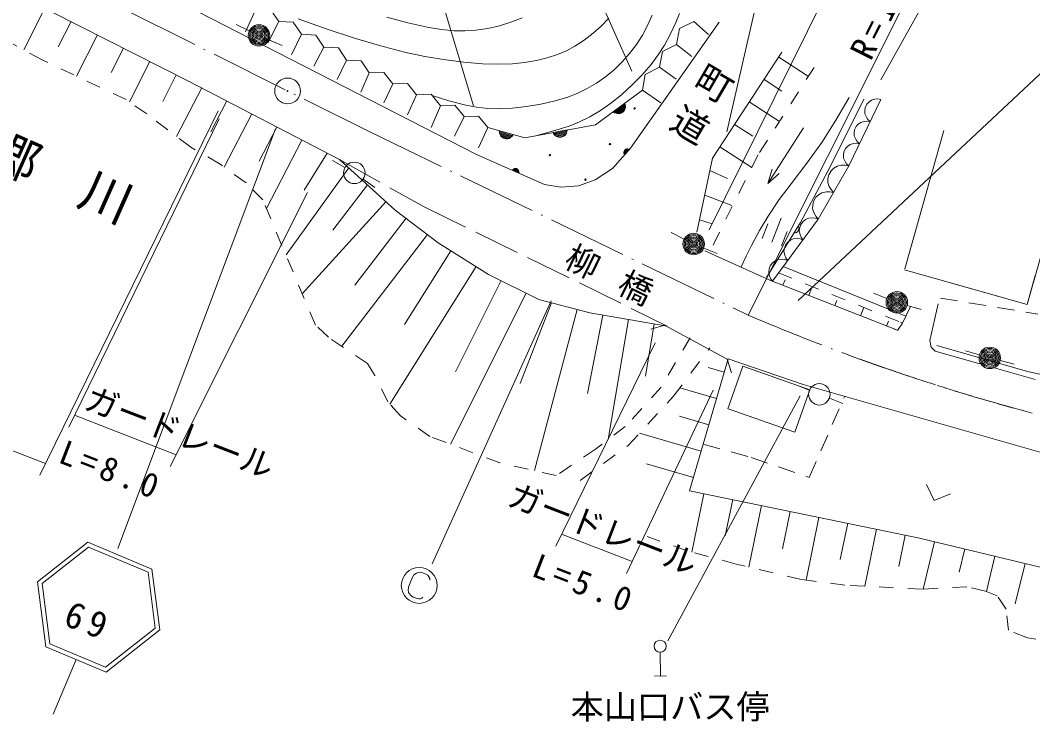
# Model space of a CAD drawing. Units: millimetres, scale not verified. Extents: x 40000 to 680000, y 20000 to 380000.
# Drawn here: x 331781 to 402013, y 238975 to 287652 of the extents above; entities that cross this region are included whole.
import ezdxf
from ezdxf.enums import TextEntityAlignment as Align

# ---------------------------------------------------------------- set-up
doc = ezdxf.new("R2010")
doc.units = ezdxf.units.MM
doc.header["$LTSCALE"] = 1000
for name, pattern in [('USER1', [7.000001, 5.508197, -0.688525, 0.114754, -0.688525]), ('USER2', [2, 1, -1]), ('USER3', [4, 3.2, -0.8]), ('USER4', [2, 1.2, -0.8])]:
    doc.linetypes.add(name, pattern=pattern)
for name, color, linetype, lineweight in [('S-BGD', 7, 'Continuous', 13), ('S-BGD-HTXT', 6, 'Continuous', 13), ('S-BMK-SRVR', 3, 'Continuous', 13)]:
    doc.layers.add(name, color=color, linetype=linetype, lineweight=lineweight)
doc.styles.add('@ＭＳ ゴシック', font='')
doc.styles.add('ＭＳ ゴシック', font='')
doc.styles.get('@ＭＳ ゴシック').set_extended_font_data('@MS Gothic')
doc.styles.get('ＭＳ ゴシック').set_extended_font_data('MS Gothic')

msp = doc.modelspace()

# ---------------------------------------------------------------- linework, layer by layer
at = {"layer": 'S-BGD'}
for p, q in [((385456, 300277), (380793, 279916)), ((322799, 299179), (363422, 278345)), ((391143, 296495), (379556, 273097)), ((317994, 296331), (343506, 283401)), ((333483, 288481), (332022, 285597)), ((348143, 288462), (347406, 286856)), ((349150, 288408), (349712, 287569)), ((375297, 287295), (375607, 288008)), ((377260, 287506), (377498, 288111)), ((335306, 287557), (334420, 285810)), ((347668, 286920), (346765, 287350)), ((349712, 287569), (348975, 286113)), ((349712, 287569), (350720, 287515)), ((350720, 287515), (351281, 286676)), ((351064, 287745), (353002, 287049)), ((357218, 287858), (358662, 287473)), ((358662, 287473), (360131, 287143)), ((364209, 287089), (365022, 287271)), ((365022, 287271), (365819, 287512)), ((365819, 287512), (366592, 287808)), ((371519, 286752), (372080, 287249)), ((372080, 287249), (372598, 287787)), ((374934, 286616), (375297, 287295)), ((376265, 281819), (380261, 287518)), ((376895, 286705), (377260, 287506)), ((377506, 287069), (378495, 287566)), ((378495, 287566), (379521, 286673)), ((337128, 286634), (335678, 283772)), ((351281, 286676), (350597, 285246)), ((351281, 286676), (352289, 286622)), ((352289, 286622), (352850, 285784)), ((353002, 287049), (354971, 286406)), ((360131, 287143), (360998, 287001)), ((360998, 287001), (361882, 286917)), ((361882, 286917), (362630, 286911)), ((362630, 286911), (363387, 286966)), ((363387, 286966), (364209, 287089)), ((370904, 286280), (371519, 286752)), ((374519, 285966), (374934, 286616)), ((376478, 285930), (376895, 286705)), ((377310, 285979), (377506, 287069)), ((349031, 286295), (349946, 285891)), ((354971, 286406), (356691, 285890)), ((356691, 285890), (358429, 285431)), ((369661, 285538), (370258, 285860)), ((370258, 285860), (370904, 286280)), ((374047, 285340), (374519, 285966)), ((376035, 285242), (376478, 285930)), ((376320, 285482), (377310, 285979)), ((377310, 285979), (378365, 285143)), ((338950, 285710), (338096, 284024)), ((352850, 285784), (352155, 284473)), ((352850, 285784), (353858, 285730)), ((353858, 285730), (354420, 284891)), ((358429, 285431), (359853, 285137)), ((368322, 285035), (369045, 285273)), ((369045, 285273), (369661, 285538)), ((373534, 284760), (374047, 285340)), ((375542, 284587), (376035, 285242)), ((376124, 284393), (376320, 285482)), ((379805, 278089), (384613, 285438)), ((385732, 268198), (403837, 285158)), ((340773, 284787), (339353, 281986)), ((354420, 284891), (353754, 283549)), ((354420, 284891), (355427, 284837)), ((355427, 284837), (355989, 283998)), ((359853, 285137), (361300, 284899)), ((361300, 284899), (362561, 284738)), ((362561, 284738), (363835, 284636)), ((363835, 284636), (364872, 284606)), ((364872, 284606), (365921, 284636)), ((365921, 284636), (366750, 284714)), ((366750, 284714), (367582, 284854)), ((367582, 284854), (368322, 285035)), ((372978, 284221), (373534, 284760)), ((374899, 283845), (375542, 284587)), ((384391, 285099), (386448, 283753)), ((342595, 283863), (341660, 282017)), ((355989, 283998), (355406, 282671)), ((355989, 283998), (357001, 284029)), ((357001, 284029), (357632, 283239)), ((372383, 283726), (372978, 284221)), ((374210, 283143), (374899, 283845)), ((374938, 282806), (375135, 283896)), ((375135, 283896), (376124, 284393)), ((376124, 284393), (377279, 283562)), ((343506, 283401), (353931, 277988)), ((357632, 283239), (357002, 281916)), ((357632, 283239), (358644, 283270)), ((358644, 283270), (359276, 282479)), ((371111, 282905), (371759, 283287)), ((371759, 283287), (372383, 283726)), ((373485, 282486), (374210, 283143)), ((383372, 283541), (384615, 282728)), ((344375, 282950), (342627, 279585)), ((359276, 282479), (358636, 281080)), ((359276, 282479), (360288, 282511)), ((360288, 282511), (360920, 281720)), ((360349, 282434), (361506, 282065)), ((369686, 282300), (370405, 282572)), ((370405, 282572), (371111, 282905)), ((371688, 280401), (374938, 282806)), ((372729, 281882), (373485, 282486)), ((374938, 282806), (376217, 281927)), ((346112, 282048), (344997, 279900)), ((360920, 281720), (360288, 280202)), ((360920, 281720), (361931, 281751)), ((361506, 282065), (362682, 281753)), ((361931, 281751), (362563, 280961)), ((362682, 281753), (363434, 281614)), ((365906, 281550), (366908, 281661)), ((366908, 281661), (367902, 281831)), ((367902, 281831), (368804, 282037)), ((368804, 282037), (369686, 282300)), ((372023, 281392), (372729, 281882)), ((372911, 281306), (373715, 281901)), ((373732, 281835), (372969, 281270)), ((373026, 281235), (373749, 281770)), ((373756, 281698), (373095, 281209)), ((373715, 281901), (373751, 281784)), ((373763, 281672), (373750, 281525)), ((373751, 281784), (373763, 281672)), ((376265, 281819), (374119, 278782)), ((382353, 281984), (384438, 280620)), ((387990, 277525), (390297, 282183)), ((389268, 282281), (388350, 280708)), ((391465, 282163), (389248, 277547)), ((390507, 281823), (390392, 281585)), ((390651, 281976), (390507, 281823)), ((390825, 282101), (390651, 281976)), ((391066, 282170), (390825, 282101)), ((391261, 282190), (391066, 282170)), ((391465, 282163), (391261, 282190)), ((347850, 281146), (345933, 277456)), ((362563, 280961), (361914, 279605)), ((362563, 280961), (363575, 280992)), ((363434, 281614), (364206, 281534)), ((363575, 280992), (364207, 280201)), ((364206, 281534), (365054, 281512)), ((365054, 281512), (365906, 281550)), ((370584, 280603), (371283, 280951)), ((371283, 280951), (372023, 281392)), ((373010, 281236), (372911, 281306)), ((373116, 281193), (373010, 281236)), ((373260, 281162), (373116, 281193)), ((373169, 281185), (373753, 281618)), ((373742, 281532), (373256, 281172)), ((373384, 281180), (373260, 281162)), ((373501, 281219), (373384, 281180)), ((373388, 281192), (373687, 281413)), ((373625, 281312), (373501, 281219)), ((373698, 281412), (373625, 281312)), ((373750, 281525), (373698, 281412)), ((390392, 281585), (390363, 281376)), ((390363, 281376), (390374, 281163)), ((390374, 281163), (390471, 280931)), ((390471, 280931), (390579, 280771)), ((349587, 280243), (348354, 277869)), ((366771, 279497), (371688, 280401)), ((368710, 279945), (369863, 280310)), ((369863, 280310), (370584, 280603)), ((381334, 280426), (382593, 279602)), ((388350, 280708), (387382, 279170)), ((389768, 280285), (389653, 280046)), ((389912, 280438), (389768, 280285)), ((390086, 280563), (389912, 280438)), ((390327, 280631), (390086, 280563)), ((390522, 280652), (390327, 280631)), ((390726, 280624), (390522, 280652)), ((390579, 280771), (390726, 280624)), ((349495, 280123), (338549, 250993)), ((364207, 280201), (363559, 278798)), ((364207, 280201), (366771, 279497)), ((365013, 279861), (365007, 279981)), ((365007, 279981), (365971, 279717)), ((365045, 279751), (365013, 279861)), ((365931, 279663), (365014, 279915)), ((365022, 279848), (365890, 279609)), ((365837, 279559), (365044, 279777)), ((365110, 279619), (365045, 279751)), ((365071, 279705), (365772, 279512)), ((365200, 279532), (365110, 279619)), ((365698, 279468), (365115, 279628)), ((365303, 279465), (365200, 279532)), ((365211, 279536), (365571, 279438)), ((365821, 279538), (365698, 279457)), ((365902, 279616), (365821, 279538)), ((365971, 279717), (365902, 279616)), ((367546, 279639), (368710, 279945)), ((368738, 279858), (369721, 280039)), ((368796, 279752), (368738, 279858)), ((369708, 279973), (368774, 279802)), ((368872, 279667), (368796, 279752)), ((368810, 279745), (369695, 279907)), ((369669, 279839), (368860, 279690)), ((368988, 279577), (368872, 279667)), ((368916, 279637), (369631, 279768)), ((369107, 279537), (368988, 279577)), ((369584, 279696), (368989, 279587)), ((369229, 279522), (369107, 279537)), ((369115, 279547), (369482, 279614)), ((369382, 279550), (369229, 279522)), ((369491, 279608), (369382, 279550)), ((369588, 279687), (369491, 279608)), ((369664, 279813), (369588, 279687)), ((369703, 279919), (369664, 279813)), ((369721, 280039), (369703, 279919)), ((386100, 280189), (383633, 276320)), ((389653, 280046), (389624, 279838)), ((389624, 279838), (389635, 279624)), ((389635, 279624), (389732, 279393)), ((395845, 279994), (393136, 270400)), ((351324, 279341), (348855, 274585)), ((365453, 279424), (365303, 279465)), ((365576, 279429), (365453, 279424)), ((365698, 279457), (365576, 279429)), ((380315, 278868), (382517, 277428)), ((387382, 279170), (386347, 277726)), ((389173, 278899), (389029, 278746)), ((389347, 279024), (389173, 278899)), ((389588, 279093), (389347, 279024)), ((389782, 279113), (389588, 279093)), ((389732, 279393), (389840, 279232)), ((389987, 279086), (389782, 279113)), ((389840, 279232), (389987, 279086)), ((353062, 278439), (351484, 275860)), ((368148, 276263), (363422, 278345)), ((374119, 278782), (372868, 277356)), ((373648, 278489), (373662, 278550)), ((373657, 278416), (373648, 278489)), ((373652, 278487), (373852, 278714)), ((373896, 278717), (373656, 278444)), ((373675, 278363), (373657, 278416)), ((373662, 278550), (373686, 278607)), ((373663, 278404), (373934, 278714)), ((373790, 278691), (373667, 278551)), ((373971, 278708), (373674, 278370)), ((373705, 278310), (373675, 278363)), ((373686, 278607), (373737, 278665)), ((373689, 278340), (374003, 278697)), ((374034, 278686), (373705, 278310)), ((373737, 278665), (373790, 278697)), ((373790, 278697), (373849, 278719)), ((373849, 278719), (373922, 278719)), ((373922, 278719), (373979, 278709)), ((373979, 278709), (374034, 278686)), ((388914, 278508), (388885, 278299)), ((388885, 278299), (388896, 278086)), ((389029, 278746), (388914, 278508)), ((354304, 277428), (353432, 277918)), ((353931, 277988), (357798, 274484)), ((378718, 272947), (379805, 278089)), ((386347, 277726), (385257, 276308)), ((385907, 273620), (387990, 277525)), ((389248, 277547), (387133, 273854)), ((388446, 277528), (388219, 277389)), ((388752, 277592), (388446, 277528)), ((388996, 277600), (388752, 277592)), ((388896, 278086), (388993, 277855)), ((388993, 277855), (389101, 277694)), ((389248, 277547), (388996, 277600)), ((389101, 277694), (389248, 277547)), ((354575, 277404), (350220, 271363)), ((365918, 277246), (365959, 277290)), ((366375, 277044), (365918, 277246)), ((365942, 277269), (366376, 277078)), ((365959, 277290), (366005, 277323)), ((366377, 277112), (365966, 277293)), ((365995, 277314), (366372, 277148)), ((366005, 277323), (366072, 277354)), ((366364, 277186), (366031, 277333)), ((366071, 277349), (366348, 277227)), ((366072, 277354), (366134, 277359)), ((366134, 277359), (366196, 277353)), ((366307, 277279), (366136, 277354)), ((366196, 277353), (366266, 277322)), ((366266, 277322), (366313, 277281)), ((366313, 277281), (366351, 277231)), ((366351, 277231), (366373, 277161)), ((366373, 277161), (366381, 277104)), ((366381, 277104), (366375, 277044)), ((372868, 277356), (371669, 276584)), ((379624, 277232), (380842, 276665)), ((383633, 276320), (383930, 277316)), ((384413, 277008), (383633, 276320)), ((387862, 276925), (387807, 276668)), ((388026, 277211), (387862, 276925)), ((388219, 277389), (388026, 277211)), ((355864, 276236), (353467, 273078)), ((355567, 276623), (356380, 276041)), ((369268, 276076), (368148, 276263)), ((370513, 276155), (369268, 276076)), ((371669, 276584), (370513, 276155)), ((385257, 276308), (384433, 275203)), ((387807, 276668), (387801, 276402)), ((387801, 276402), (387901, 276106)), ((387901, 276106), (388020, 275896)), ((379262, 275518), (381137, 274790)), ((386968, 275365), (386804, 275078)), ((387162, 275542), (386968, 275365)), ((387389, 275682), (387162, 275542)), ((387695, 275745), (387389, 275682)), ((387938, 275753), (387695, 275745)), ((388191, 275701), (387938, 275753)), ((388020, 275896), (388191, 275701)), ((357153, 275068), (351347, 268660)), ((384433, 275203), (383653, 274058)), ((386749, 274822), (386744, 274555)), ((386804, 275078), (386749, 274822)), ((358541, 273915), (354982, 269267)), ((357798, 274484), (360772, 272206)), ((383653, 274058), (383056, 273057)), ((384571, 273924), (383920, 272246)), ((386464, 273917), (386261, 273822)), ((386725, 273940), (386464, 273917)), ((386928, 273922), (386725, 273940)), ((386744, 274555), (386844, 274259)), ((386844, 274259), (386963, 274050)), ((387133, 273854), (386928, 273922)), ((386963, 274050), (387133, 273854)), ((378899, 273804), (379769, 273532)), ((383641, 273518), (383250, 272511)), ((383543, 269796), (385907, 273620)), ((387133, 273854), (383950, 269552)), ((385847, 273263), (385817, 273042)), ((385918, 273471), (385847, 273263)), ((386083, 273694), (385918, 273471)), ((386261, 273822), (386083, 273694)), ((360029, 272776), (354094, 265025)), ((377831, 272464), (376943, 272924)), ((383056, 273057), (382507, 272017)), ((384983, 272997), (384592, 271990)), ((385664, 272506), (385403, 272482)), ((385868, 272488), (385664, 272506)), ((385817, 273042), (385871, 272785)), ((385871, 272785), (385950, 272599)), ((385950, 272599), (386072, 272420)), ((360772, 272206), (364271, 270018)), ((379193, 271839), (380120, 271464)), ((382507, 272017), (382144, 271283)), ((384786, 271829), (384756, 271608)), ((384857, 272037), (384786, 271829)), ((385022, 272260), (384857, 272037)), ((385200, 272388), (385022, 272260)), ((385403, 272482), (385200, 272388)), ((386072, 272420), (385868, 272488)), ((361647, 271659), (358438, 266530)), ((379275, 271640), (383784, 269617)), ((382144, 271283), (381785, 270535)), ((384756, 271608), (384810, 271351)), ((384810, 271351), (384889, 271165)), ((384889, 271165), (385011, 270986)), ((401622, 267929), (402682, 271681)), ((363396, 270565), (357423, 261016)), ((383725, 270395), (383695, 270173)), ((383796, 270603), (383725, 270395)), ((383961, 270825), (383796, 270603)), ((384139, 270954), (383961, 270825)), ((384342, 271048), (384139, 270954)), ((384603, 271071), (384342, 271048)), ((384807, 271054), (384603, 271071)), ((384701, 270567), (393214, 267116)), ((385011, 270986), (384807, 271054)), ((364271, 270018), (367747, 268278)), ((383695, 270173), (383749, 269917)), ((383749, 269917), (383828, 269731)), ((383828, 269731), (383950, 269552)), ((393110, 270334), (401622, 267929)), ((401622, 267929), (402190, 269938)), ((365140, 269583), (361967, 263244)), ((392632, 266135), (383784, 269617)), ((384682, 269264), (384832, 269643)), ((386479, 268556), (386721, 269171)), ((396053, 269502), (401622, 267929)), ((366878, 268713), (361633, 258233)), ((391888, 268343), (390956, 268705)), ((368612, 268178), (360344, 249943)), ((368634, 268044), (366446, 262441)), ((367747, 268278), (371292, 267342)), ((388276, 267849), (388417, 268208)), ((390073, 267142), (390301, 267721)), ((392989, 266633), (393533, 267800)), ((393308, 267865), (394269, 267589)), ((393912, 267692), (394269, 267589)), ((395441, 267984), (394874, 265429)), ((395441, 267984), (394874, 265429)), ((370406, 267576), (367454, 256398)), ((372186, 267191), (371126, 261762)), ((371292, 267342), (376654, 266433)), ((373973, 266888), (372561, 258554)), ((392989, 266633), (393158, 266996)), ((375761, 266585), (375147, 262961)), ((376472, 266493), (375513, 266208)), ((380823, 264139), (376472, 266493)), ((391869, 266435), (392002, 266772)), ((392632, 266135), (392347, 266247)), ((392628, 266130), (392989, 266633)), ((392628, 266130), (392989, 266633)), ((375823, 265271), (368922, 251163)), ((394874, 265429), (394972, 264965)), ((394874, 265429), (394972, 264965)), ((394972, 264965), (395254, 264689)), ((394972, 264965), (395254, 264689)), ((395363, 265074), (401646, 263286)), ((380874, 264158), (378210, 255003)), ((381109, 263181), (380823, 264139)), ((380874, 264158), (386091, 262371)), ((398312, 264428), (397350, 264701)), ((398312, 264428), (397350, 264701)), ((380607, 263242), (379497, 263565)), ((381907, 263654), (380865, 260697)), ((386557, 262016), (381907, 263654)), ((399759, 264035), (400727, 263784)), ((399759, 264035), (400727, 263784)), ((401646, 263286), (411970, 260950)), ((379851, 261975), (373832, 249257)), ((380075, 261411), (377533, 262151)), ((385515, 259058), (386557, 262016)), ((386514, 261978), (385587, 262352)), ((386091, 262371), (404702, 257041)), ((385874, 261588), (376696, 244589)), ((387909, 261426), (388841, 261065)), ((380885, 260689), (385515, 259058)), ((379542, 259580), (377521, 260168)), ((379009, 257749), (374737, 258992)), ((378477, 255918), (375229, 256863)), ((378210, 255003), (394161, 251723)), ((394639, 255444), (395171, 254326)), ((379207, 254798), (378375, 250751)), ((381201, 254388), (380686, 251883)), ((395171, 254326), (396317, 254793)), ((383195, 253978), (382317, 249706)), ((385189, 253568), (384654, 250969)), ((387183, 253158), (386287, 248802)), ((389176, 252748), (388657, 250223)), ((391170, 252338), (390357, 248382)), ((332986, 248691), (336470, 251433)), ((340918, 249567), (336470, 251433)), ((369332, 252002), (374231, 250101)), ((393164, 251928), (392714, 249737)), ((394161, 251723), (402523, 249693)), ((395206, 251469), (394407, 248179)), ((336517, 251088), (333305, 248561)), ((340643, 249358), (336517, 251088)), ((397297, 250962), (396909, 249365)), ((399387, 250454), (398794, 248014)), ((341137, 245480), (340643, 249358)), ((340918, 249567), (341456, 245349)), ((359504, 249349), (359267, 249293)), ((359698, 249314), (359504, 249349)), ((401477, 249947), (400802, 247164)), ((333560, 244181), (332986, 248691)), ((358956, 248958), (358735, 248387)), ((359093, 249173), (358956, 248958)), ((359267, 249293), (359093, 249173)), ((359925, 249226), (359698, 249314)), ((360046, 249139), (359925, 249226)), ((360131, 249032), (360046, 249139)), ((360181, 248919), (360131, 249032)), ((360185, 248790), (360181, 248919)), ((333305, 248561), (333836, 244391)), ((358735, 248387), (358686, 248124)), ((358686, 248124), (358717, 247945)), ((358717, 247945), (358839, 247757)), ((358839, 247757), (359030, 247629)), ((359030, 247629), (359252, 247543)), ((359252, 247543), (359428, 247495)), ((359428, 247495), (359535, 247513)), ((359535, 247513), (359646, 247557)), ((359646, 247557), (359713, 247625)), ((337695, 242772), (341137, 245480)), ((341456, 245349), (337742, 242427)), ((333560, 244181), (337742, 242427)), ((333836, 244391), (337695, 242772)), ((376173, 243795), (376199, 242151)), ((335651, 243304), (334056, 239502)), ((375774, 242144), (376617, 242158))]:
    msp.add_line(p, q, dxfattribs=at)
at = {"layer": 'S-BGD', "linetype": 'USER2'}
for p, q in [((333300, 284895), (329676, 286887)), ((339121, 282147), (333300, 284895)), ((386845, 284371), (382958, 278313)), ((340553, 281152), (339121, 282147)), ((343613, 278841), (340553, 281152)), ((345646, 277661), (343613, 278841)), ((382958, 278313), (379756, 271891)), ((347444, 276377), (345646, 277661)), ((348597, 275196), (347444, 276377)), ((352256, 266498), (348597, 275196)), ((384373, 270123), (392988, 266632)), ((353152, 265662), (352256, 266498)), ((392832, 266696), (392988, 266632)), ((355861, 263829), (353152, 265662)), ((378244, 265621), (376233, 262200)), ((377093, 261565), (379621, 264931)), ((356368, 262997), (355861, 263829)), ((357275, 261180), (356368, 262997)), ((376233, 262200), (373750, 259452)), ((373957, 258141), (377093, 261565)), ((358164, 260200), (357275, 261180)), ((360200, 258775), (358164, 260200)), ((373750, 259452), (371677, 257887)), ((365056, 256939), (360200, 258775)), ((371677, 257887), (368964, 256057)), ((370625, 255722), (373957, 258141)), ((368964, 256057), (365056, 256939)), ((378036, 250844), (375265, 251821)), ((381436, 249914), (378036, 250844)), ((385955, 248845), (381436, 249914)), ((388978, 248453), (385955, 248845)), ((394350, 248175), (388978, 248453)), ((397444, 248343), (394350, 248175)), ((398741, 248035), (397444, 248343)), ((399547, 247722), (398741, 248035)), ((400166, 246798), (399547, 247722)), ((400325, 245319), (400166, 246798)), ((401641, 244809), (400325, 245319)), ((404199, 244353), (401641, 244809))]:
    msp.add_line(p, q, dxfattribs=at)
at = {"layer": 'S-BGD', "linetype": 'USER3'}
for p, q in [((353931, 277988), (359794, 274706)), ((359794, 274706), (376654, 266433)), ((395254, 264689), (403302, 262398))]:
    msp.add_line(p, q, dxfattribs=at)
at = {"layer": 'S-BGD', "linetype": 'USER4'}
for p, q in [((395609, 268365), (402358, 267264)), ((395609, 268365), (402358, 267264)), ((386505, 255934), (388949, 261518)), ((379162, 258232), (382485, 257310)), ((382485, 257310), (386505, 255934))]:
    msp.add_line(p, q, dxfattribs=at)
at = {"layer": 'S-BGD'}
for centre, radius in [((348345, 286598), 746), ((348345, 286598), 660), ((348345, 286598), 574), ((348345, 286598), 484), ((348345, 286598), 398), ((348345, 286598), 292), ((348345, 286598), 202), ((348345, 286598), 116), ((348345, 286598), 22.5), ((350326, 282745), 27), ((374393, 281529), 49.7), ((372690, 279060), 49.7), ((368517, 278293), 49.7), ((354958, 277060), 746), ((370987, 276590), 49.7), ((378498, 272120), 746), ((378498, 272120), 660), ((378498, 272120), 574), ((378498, 272120), 484), ((378498, 272120), 398), ((378498, 272120), 292), ((378498, 272120), 202), ((378498, 272120), 116), ((378498, 272120), 22.5), ((392587, 268072), 746), ((392587, 268072), 660), ((392587, 268072), 574), ((392587, 268072), 484), ((392587, 268072), 398), ((392587, 268072), 292), ((392587, 268072), 202), ((392587, 268072), 116), ((392587, 268072), 22.5), ((399033, 264223), 746), ((399033, 264223), 746), ((399033, 264223), 660), ((399033, 264223), 660), ((399033, 264223), 574), ((399033, 264223), 574), ((399033, 264223), 484), ((399033, 264223), 484), ((399033, 264223), 398), ((399033, 264223), 398), ((399033, 264223), 292), ((399033, 264223), 292), ((399033, 264223), 202), ((399033, 264223), 202), ((399033, 264223), 116), ((399033, 264223), 116), ((399033, 264223), 22.5), ((399033, 264223), 22.5), ((387210, 261698), 746), ((359457, 248435), 1244), ((376166, 244213), 419)]:
    msp.add_circle(centre, radius, dxfattribs=at)
for centre, radius, start, end in [((385492, 273193), 298, 263.74597, 32.79953), ((439222, 400218), 144704, 252.5871, 252.63257)]:
    msp.add_arc(centre, radius, start, end, dxfattribs=at)
at = {"layer": 'S-BGD-HTXT'}
for p, q in [((364577, 305799), (374195, 284123)), ((356521, 304159), (363210, 281714)), ((401541, 301479), (391471, 283528)), ((395992, 294613), (382276, 267190)), ((345517, 281365), (333129, 256094)), ((345570, 280803), (335141, 259417)), ((351716, 275710), (342178, 256686)), ((333522, 256897), (302140, 269076)), ((335541, 260237), (342588, 257502))]:
    msp.add_line(p, q, dxfattribs=at)
at = {"layer": 'S-BMK-SRVR', "linetype": 'USER1'}
for p, q in [((320168, 297796), (356026, 279900)), ((356026, 279900), (382276, 267190))]:
    msp.add_line(p, q, dxfattribs=at)
at = {"layer": 'S-BMK-SRVR'}
msp.add_circle((350326, 282745), 896, dxfattribs=at)
for start, end in [(246.82587, 249.00684), (249.27942, 249.32489), (249.59747, 251.7785), (250.13354, 252.31451), (252.05109, 252.09656), (252.36914, 254.55011), (252.90515, 255.08618), (254.82275, 254.86816)]:
    msp.add_arc((439222, 400218), 144704, start, end, dxfattribs=at)

# ---------------------------------------------------------------- texts
at = {"layer": 'S-BGD', "style": 'ＭＳ ゴシック'}
for s, rotation, p in [('ガードレール', 338.9, (365280, 253577)), ('本山口バス停', 0.1, (369961, 238651))]:
    msp.add_text(s, height=1686, rotation=rotation, dxfattribs=at).set_placement(p, align=Align.BOTTOM_LEFT)
at = {"layer": 'S-BGD', "attachment_point": 7}
for s, insert, char_height, rotation, style in [('\\T1.32;町道', (379560, 284929), 1833, 239.7, '@ＭＳ ゴシック'), ('\\T2;本郷川', (322700, 280317), 2566, 336.1, 'ＭＳ ゴシック'), ('\\T1.78;柳橋', (369314, 270461), 1686, 333.9, 'ＭＳ ゴシック'), ('\\T1.3;L=5.0', (367144, 249093), 1686, 338.9, 'ＭＳ ゴシック'), ('\\T1.32;69', (334672, 245688), 1833, 338.9, 'ＭＳ ゴシック')]:
    msp.add_mtext(s, dxfattribs=dict(at, insert=insert, char_height=char_height, rotation=rotation, style=style))
at = {"layer": 'S-BGD-HTXT', "style": 'ＭＳ ゴシック'}
msp.add_text('ガードレール', height=1686, rotation=338.9, dxfattribs=at).set_placement((335916, 260273), align=Align.BOTTOM_LEFT)
at = {"layer": 'S-BGD-HTXT', "char_height": 1686, "attachment_point": 7, "style": 'ＭＳ ゴシック'}
for s, insert, rotation in [('\\T1.3;R=150', (390796, 284757), 63.3), ('\\T1.3;L=8.0', (334322, 256974), 338.9)]:
    msp.add_mtext(s, dxfattribs=dict(at, insert=insert, rotation=rotation))

doc.saveas('drawing.dxf')
